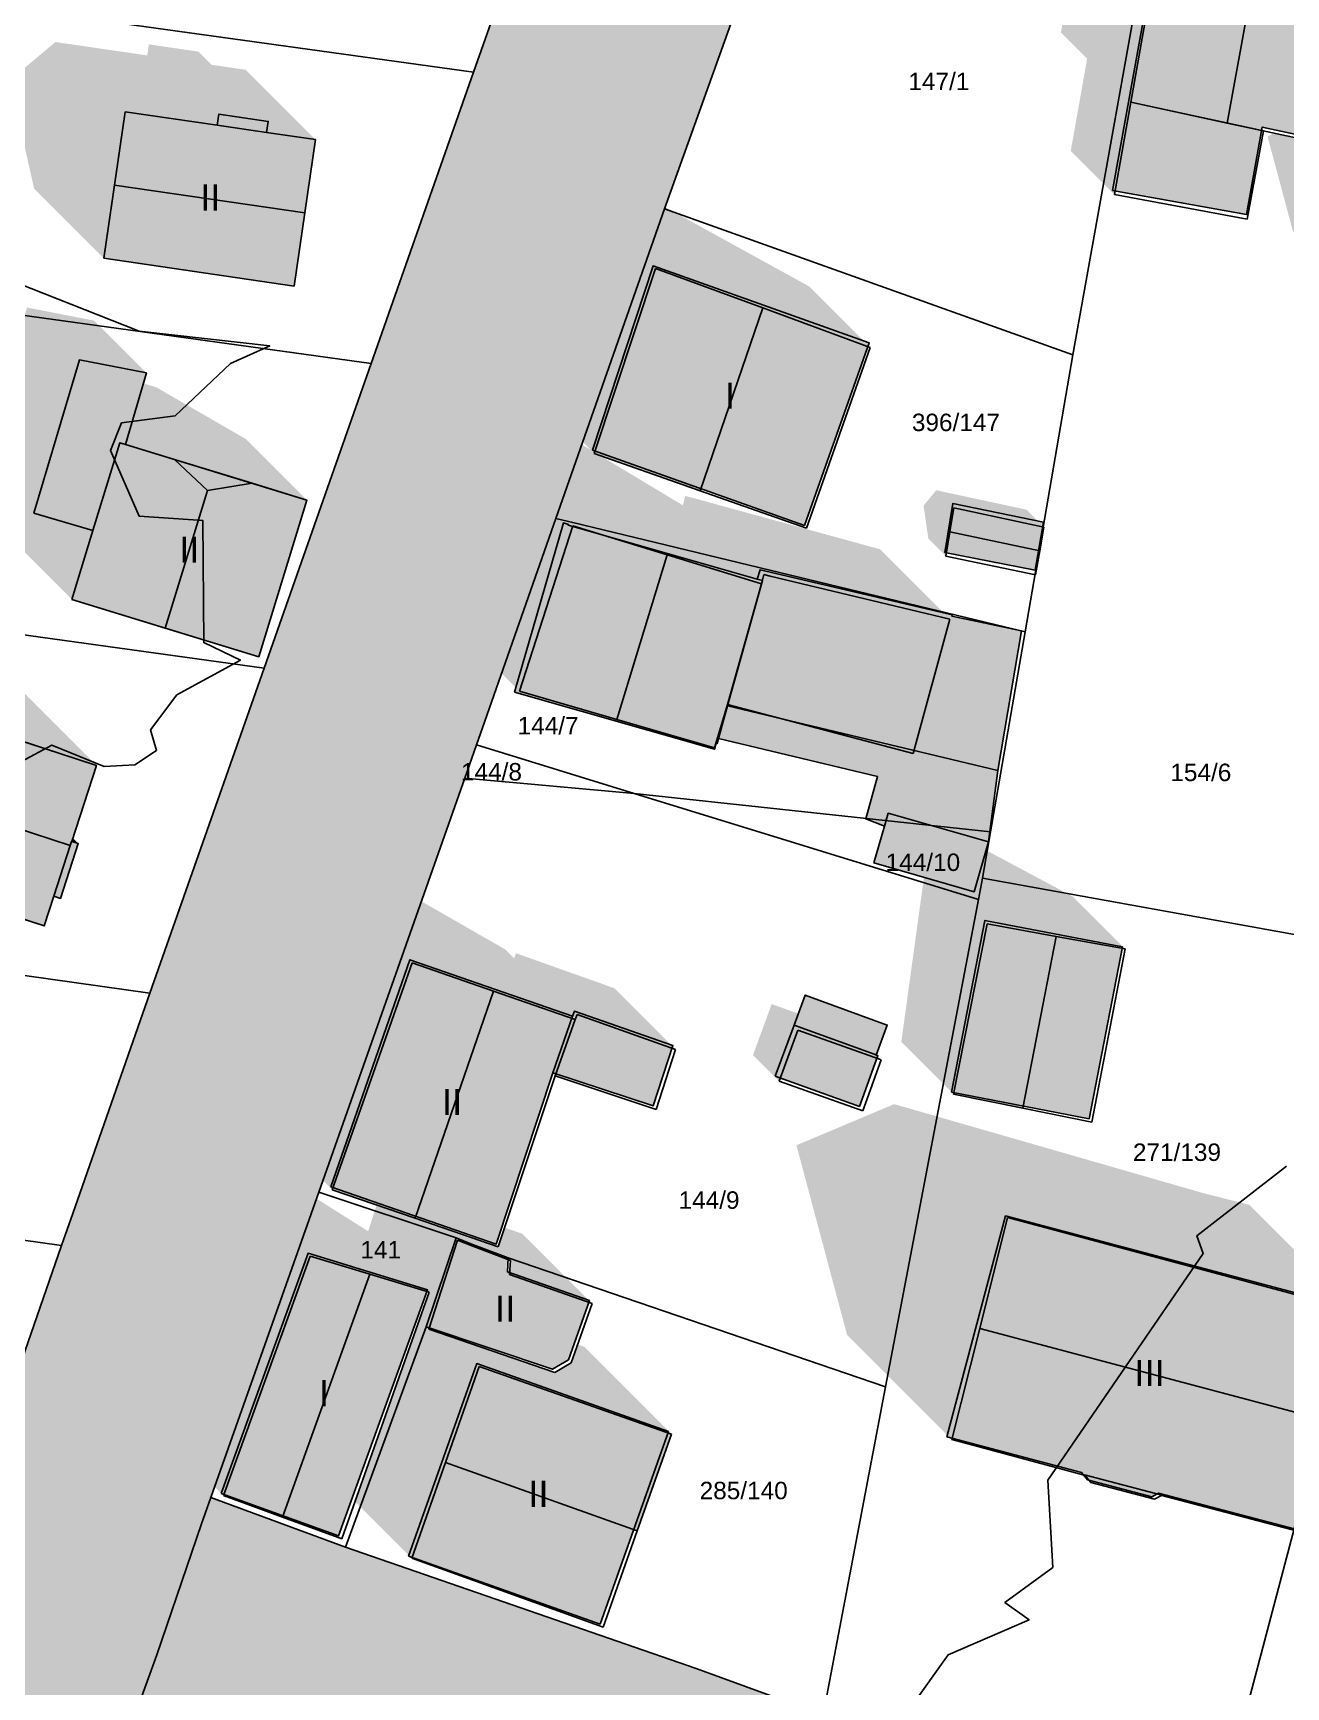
# Model space of a CAD drawing. Header units: millimetres. Extents: x 238 to 3518, y -74 to 2735.
# Drawn here: x 1502.5 to 1574.3, y 1358.4 to 1453.1 of the extents above; entities that cross this region are included whole.
import ezdxf
from ezdxf.enums import TextEntityAlignment as Align

# ---------------------------------------------------------------- set-up
doc = ezdxf.new("R2010")
doc.units = ezdxf.units.MM
for name, color, linetype in [('LP_Flurstueck_bez', 7, 'Continuous'), ('LP_Flurstuecke', 8, 'Continuous'), ('LP_Gebaeude_Dachaufsicht', 9, 'Continuous'), ('LP_Gebaeude_Dachschatten', 253, 'Continuous'), ('LP_Gebaeude_F', 254, 'Continuous'), ('LP_Gebaeude_Geschosszahl', 7, 'Continuous'), ('LP_Gebaeude_Schatten', 7, 'Continuous'), ('LP_Gebaeude_U', 7, 'Continuous'), ('LP_Topographie_Hoehenlinien', 8, 'Continuous'), ('LP_Verkehr_Strassen', 9, 'Continuous'), ('LP_Verkehr_Wege_Plaetze', 252, 'Continuous')]:
    doc.layers.add(name, color=color, linetype=linetype)
doc.styles.get("Standard").update_dxf_attribs({"font": 'arial.ttf'})

msp = doc.modelspace()

# ---------------------------------------------------------------- hatches: boundary and pattern name
at = {"layer": 'LP_Gebaeude_Dachschatten'}
for points in [[(1568.057, 1464.33), (1565.369, 1449.176), (1570.892, 1447.99), (1573.676, 1463.351)], [(1518.039, 1442.846), (1518.65, 1447.041), (1515.851, 1447.449), (1513.011, 1447.863), (1507.747, 1448.63), (1507.136, 1444.435)], [(1538.143, 1439.658), (1534.623, 1429.053), (1540.704, 1426.915), (1544.289, 1437.394)], [(1512.461, 1426.933), (1510.563, 1428.716), (1507.767, 1429.574), (1507.444, 1429.673), (1505.898, 1424.635), (1504.689, 1420.696), (1510.043, 1419.053)], [(1512.461, 1426.933), (1515.032, 1427.344), (1510.563, 1428.716)], [(1560.39, 1424.834), (1555.222, 1425.947), (1554.996, 1424.561), (1560.155, 1423.47)], [(1538.801, 1423.241), (1533.401, 1424.899), (1530.338, 1415.434), (1535.927, 1413.81)], [(1504.596, 1406.582), (1504.677, 1406.829), (1504.681, 1406.828), (1506.095, 1411.184), (1490.372, 1416.322), (1488.869, 1411.722)], [(1557.133, 1402.096), (1555.221, 1392.338), (1559.181, 1391.538), (1561.089, 1401.382)], [(1528.861, 1398.244), (1524.182, 1399.859), (1519.616, 1386.858), (1524.369, 1385.228)], [(1576.509, 1373.656), (1578.172, 1379.997), (1575.502, 1380.678), (1558.311, 1385.271), (1556.712, 1378.912)], [(1518.348, 1383.062), (1513.373, 1369.339), (1516.763, 1368.097), (1521.758, 1382.027)], [(1539.059, 1372.862), (1528.034, 1376.73), (1526.105, 1371.24), (1537.094, 1367.327)]]:
    msp.add_hatch(color=253, dxfattribs=at).paths.add_polyline_path(points)
at = {"layer": 'LP_Gebaeude_F'}
for points in [[(1564.322, 1444.131), (1571.997, 1442.74), (1572.907, 1447.759), (1576.371, 1447.005), (1579.179, 1462.484), (1568.011, 1464.508)], [(1506.524, 1440.239), (1517.427, 1438.65), (1518.65, 1447.041), (1515.851, 1447.449), (1515.944, 1448.082), (1513.104, 1448.496), (1513.011, 1447.863), (1507.747, 1448.63)], [(1534.521, 1429.241), (1546.673, 1424.931), (1550.388, 1435.403), (1537.996, 1439.802)], [(1502.51, 1425.634), (1505.898, 1424.635), (1507.444, 1429.673), (1507.767, 1429.574), (1508.962, 1433.669), (1505.12, 1434.414)], [(1504.689, 1420.696), (1515.396, 1417.41), (1518.151, 1426.387), (1507.767, 1429.574), (1507.444, 1429.673), (1505.898, 1424.635)], [(1554.716, 1423.386), (1559.884, 1422.359), (1560.368, 1425.12), (1555.173, 1426.184)], [(1530.059, 1415.382), (1541.508, 1412.11), (1541.604, 1412.447), (1541.662, 1412.43), (1541.742, 1412.719), (1542.263, 1414.592), (1544.259, 1421.77), (1543.954, 1421.857), (1533.135, 1424.94), (1533.15, 1424.988), (1532.862, 1425.071)], [(1542.263, 1414.592), (1557.757, 1410.895), (1559.108, 1418.886), (1555.117, 1419.734), (1555.133, 1419.802), (1544.126, 1422.392), (1543.954, 1421.857), (1544.259, 1421.77)], [(1487.365, 1407.121), (1503.097, 1401.98), (1503.653, 1403.682), (1504.033, 1403.557), (1505.061, 1406.704), (1504.681, 1406.828), (1506.095, 1411.184), (1490.372, 1416.322)], [(1541.742, 1412.719), (1550.857, 1410.549), (1550.183, 1408.117), (1551.261, 1407.703), (1551.473, 1408.443), (1557.22, 1406.791), (1557.757, 1410.895), (1542.263, 1414.592)], [(1550.654, 1405.588), (1556.402, 1403.939), (1557.22, 1406.791), (1551.473, 1408.443), (1551.261, 1407.703)], [(1555.105, 1392.455), (1562.987, 1390.93), (1564.888, 1400.781), (1557.011, 1402.298)], [(1519.537, 1387.025), (1529.001, 1383.744), (1532.261, 1393.559), (1533.387, 1396.804), (1524.05, 1400.041)], [(1546.089, 1396.299), (1550.717, 1394.61), (1550.786, 1394.585), (1551.413, 1396.304), (1546.716, 1398.018)], [(1532.261, 1393.559), (1538.006, 1391.677), (1539.134, 1395.124), (1533.488, 1397.094), (1533.387, 1396.804)], [(1545, 1393.38), (1549.817, 1391.638), (1550.88, 1394.551), (1550.786, 1394.585), (1550.717, 1394.61), (1546.089, 1396.299)], [(1554.836, 1372.707), (1562.548, 1370.661), (1562.893, 1370.246), (1566.576, 1369.26), (1566.967, 1369.475), (1574.726, 1367.428), (1578.067, 1380.093), (1575.374, 1380.804), (1558.193, 1385.364)], [(1524.993, 1379.017), (1532.227, 1376.58), (1533.158, 1377.124), (1534.345, 1380.513), (1529.646, 1382.157), (1529.695, 1382.958), (1527.562, 1383.773), (1526.711, 1384.117)], [(1513.244, 1369.463), (1519.974, 1367.025), (1525.079, 1381.127), (1518.23, 1383.222)], [(1523.984, 1365.864), (1534.959, 1361.973), (1538.871, 1373.011), (1527.896, 1376.9)]]:
    msp.add_hatch(color=254, dxfattribs=at).paths.add_polyline_path(points)
at = {"layer": 'LP_Gebaeude_Schatten'}
for points in [[(1562.869, 1451.676), (1561.369, 1453.176), (1564.057, 1468.33), (1564.46, 1469.083), (1568.169, 1468.2), (1568.611, 1469.832), (1575.294, 1466.371), (1579.294, 1462.371), (1568.057, 1464.33), (1565.369, 1449.176), (1564.431, 1443.888), (1561.931, 1446.388), (1562.869, 1451.676)], [(1580.536, 1450.834), (1580.54, 1454.452), (1581.726, 1456.383), (1588.411, 1452.813), (1593.911, 1447.313), (1590.226, 1447.883), (1586.54, 1448.452), (1586.036, 1445.334), (1577.759, 1446.626), (1577.211, 1443.208), (1576.662, 1439.79), (1574.662, 1441.79), (1573.211, 1447.208), (1573.579, 1447.413), (1576.415, 1446.804), (1576.724, 1448.476), (1580.07, 1447.953), (1580.536, 1450.834)], [(1509.011, 1451.863), (1509.104, 1452.496), (1511.944, 1452.082), (1512.701, 1451.325), (1514.65, 1451.041), (1518.65, 1447.041), (1515.851, 1447.449), (1515.944, 1448.082), (1513.104, 1448.496), (1513.011, 1447.863), (1507.747, 1448.63), (1507.136, 1444.435), (1506.524, 1440.239), (1502.524, 1444.239), (1501.59, 1448.408), (1501.97, 1451.136), (1503.747, 1452.63), (1509.011, 1451.863)], [(1539.85, 1426.618), (1540.211, 1426.526), (1550.997, 1423.567), (1554.997, 1419.567), (1544.711, 1422.026), (1544.35, 1422.118), (1544.201, 1421.583), (1538.801, 1423.241), (1533.401, 1424.899), (1530.338, 1415.434), (1525.838, 1419.934), (1528.901, 1429.399), (1530.301, 1431.741), (1534.406, 1429.271), (1531.123, 1432.553), (1534.643, 1443.158), (1538.289, 1443.394), (1546.934, 1438.63), (1550.434, 1435.13), (1538.143, 1439.658), (1534.623, 1429.053), (1534.969, 1428.932), (1539.701, 1426.083), (1539.85, 1426.618)], [(1501.837, 1426.307), (1499.51, 1428.634), (1502.12, 1437.414), (1505.962, 1436.669), (1508.962, 1433.669), (1505.12, 1434.414), (1502.51, 1425.634), (1505.898, 1424.635), (1504.689, 1420.696), (1501.189, 1424.196), (1501.837, 1426.307)], [(1514.651, 1429.887), (1518.151, 1426.387), (1515.032, 1427.344), (1510.563, 1428.716), (1507.767, 1429.574), (1508.788, 1433.073), (1509.532, 1432.844), (1514.651, 1429.887)], [(1554.222, 1426.947), (1559.39, 1425.834), (1560.39, 1424.834), (1555.222, 1425.947), (1554.77, 1423.175), (1553.77, 1424.175), (1553.496, 1426.061), (1554.222, 1426.947)], [(1480.369, 1420.222), (1484.372, 1422.322), (1500.595, 1416.684), (1506.095, 1411.184), (1490.372, 1416.322), (1488.869, 1411.722), (1487.365, 1407.121), (1481.365, 1413.121), (1480.369, 1420.222)], [(1562.045, 1403.667), (1565.045, 1400.667), (1557.133, 1402.096), (1555.221, 1392.338), (1552.221, 1395.338), (1553.633, 1405.596), (1555.089, 1407.382), (1562.045, 1403.667)], [(1504.681, 1406.828), (1504.744, 1407.022), (1505.061, 1406.704), (1504.681, 1406.828)], [(1535.789, 1398.409), (1539.289, 1394.909), (1533.642, 1396.916), (1533.539, 1396.628), (1528.861, 1398.244), (1524.182, 1399.859), (1519.616, 1386.858), (1515.616, 1390.858), (1520.182, 1403.859), (1522.361, 1404.744), (1529.539, 1400.628), (1530.039, 1400.128), (1530.142, 1400.416), (1535.789, 1398.409)], [(1544.791, 1397.501), (1549.48, 1395.84), (1549.57, 1395.81), (1551.07, 1394.31), (1550.98, 1394.34), (1546.291, 1396.001), (1545.22, 1393.077), (1543.72, 1394.577), (1544.791, 1397.501)], [(1575.502, 1380.678), (1558.311, 1385.271), (1556.712, 1378.912), (1555.112, 1372.553), (1549.112, 1378.553), (1546.212, 1389.412), (1551.811, 1391.771), (1569.502, 1386.678), (1572.172, 1385.997), (1578.172, 1379.997), (1575.502, 1380.678)], [(1534.505, 1380.341), (1529.773, 1381.999), (1529.823, 1382.804), (1527.663, 1383.627), (1526.798, 1383.973), (1525.142, 1378.87), (1532.371, 1376.398), (1533.304, 1376.948), (1533.675, 1377.997), (1534.059, 1377.862), (1539.059, 1372.862), (1528.034, 1376.73), (1524.175, 1365.749), (1520.916, 1369.008), (1525.167, 1380.991), (1518.348, 1383.062), (1513.373, 1369.339), (1509.873, 1372.839), (1510.263, 1374.597), (1515.258, 1388.527), (1521.667, 1384.491), (1521.668, 1384.491), (1522.154, 1385.988), (1524.369, 1385.228), (1529.122, 1383.598), (1529.488, 1384.698), (1530.505, 1384.341), (1534.505, 1380.341)], [(1562.705, 1370.516), (1562.732, 1370.509), (1563.074, 1370.097), (1562.637, 1370.535), (1562.705, 1370.516)]]:
    msp.add_hatch(color=7, dxfattribs=at).paths.add_polyline_path(points)
at = {"layer": 'LP_Verkehr_Strassen'}
for points in [[(1338.272, 1034.944), (1339.425, 1027.146), (1348.073, 1038.229), (1355.18, 1047.096), (1361.929, 1055.483), (1368.718, 1063.862), (1375.55, 1072.225), (1382.417, 1080.555), (1389.322, 1088.858), (1396.255, 1097.135), (1403.199, 1105.387), (1410.013, 1113.284), (1416.302, 1121.669), (1421.989, 1130.434), (1427.079, 1139.543), (1431.561, 1148.979), (1434.407, 1156.154), (1435.602, 1157.368), (1437.042, 1158.282), (1438.119, 1158.658), (1438.654, 1158.844), (1440.349, 1159.027), (1443.933, 1171.813), (1442.753, 1172.78), (1441.892, 1174.189), (1441.727, 1175.693), (1454.57, 1213.019), (1473.56, 1268.195), (1503.984, 1356.222), (1504.692, 1357.678), (1505.583, 1358.814), (1506.931, 1359.542), (1508.146, 1359.987), (1509.566, 1360.216), (1512.126, 1367.721), (1510.299, 1368.848), (1509.598, 1370.099), (1509.752, 1372.094), (1514.059, 1384.554), (1536.723, 1448.522), (1552.7, 1493.629), (1556.002, 1503.779), (1558.078, 1506.216), (1559.886, 1507.119), (1561.503, 1507.036), (1567.45, 1512.729), (1573.758, 1518.771), (1573.103, 1519.614), (1572.338, 1522.299), (1572.64, 1524.89), (1577.816, 1530.251), (1573.677, 1534.677), (1572.603, 1535.853), (1562.444, 1538.275), (1560.129, 1538.91), (1560.957, 1536.728), (1561.931, 1533.896), (1562.993, 1526.993), (1562.929, 1524.987), (1561.608, 1522.45), (1559.798, 1520.491), (1557.079, 1517.13), (1554.393, 1513.248), (1552.225, 1509.625), (1550.383, 1505.487), (1548.173, 1499.539), (1540.539, 1477.79), (1539.011, 1476.457), (1536.651, 1476.238), (1494.41, 1482.188), (1450.406, 1488.387), (1445.105, 1488.165), (1441.604, 1462.885), (1453.972, 1461.163), (1456.529, 1479.458), (1459.914, 1482.007), (1489.905, 1477.789), (1534.967, 1471.451), (1536.709, 1469.596), (1536.975, 1467.836), (1531.277, 1451.244), (1511.393, 1394.899), (1488.507, 1331.037), (1485.801, 1331.42), (1484.013, 1326.338), (1486.982, 1325.851), (1467.427, 1268.858), (1432.65, 1168.663), (1431.847, 1167.972), (1430.63, 1167.606), (1429.267, 1167.315), (1427.183, 1157.926), (1427.717, 1156.909), (1427.91, 1155.769), (1427.563, 1154.665), (1426.181, 1151.143), (1421.884, 1142.014), (1416.993, 1133.191), (1411.529, 1124.71), (1405.515, 1116.611), (1398.979, 1108.926), (1391.819, 1100.809), (1384.741, 1092.622), (1377.744, 1084.363), (1370.83, 1076.036), (1363.999, 1067.641), (1357.253, 1059.178), (1350.59, 1050.648), (1344.18, 1042.259)], [(1509.566, 1360.216), (1510.877, 1360.008), (1512.597, 1359.804), (1515.052, 1359.327), (1517.938, 1358.585), (1522.627, 1356.862), (1528.981, 1354.252), (1539.751, 1349.829), (1547.555, 1346.996), (1556.981, 1343.574), (1560.46, 1342.311), (1561.324, 1341.855), (1561.867, 1341.288), (1562.305, 1340.359), (1562.373, 1339.338), (1562.531, 1338.45), (1568.756, 1333.698), (1569.247, 1334.633), (1569.949, 1335.672), (1570.837, 1336.372), (1571.907, 1336.662), (1573.462, 1336.839), (1574.722, 1336.832), (1577.48, 1335.729), (1584.26, 1333.017), (1589.342, 1331.199), (1593.645, 1329.659), (1595.837, 1328.485), (1596.508, 1327.809), (1597.066, 1326.872), (1596.945, 1325.099), (1596.438, 1322.318), (1619.599, 1326.206), (1635.393, 1328.195), (1641.19, 1327.545), (1626.361, 1341.411), (1626.342, 1340.134), (1626.373, 1338.557), (1626.339, 1336.769), (1625.655, 1334.75), (1624.524, 1333.494), (1622.458, 1332.39), (1619.741, 1331.734), (1618.196, 1331.553), (1613.508, 1331.562), (1608.421, 1331.846), (1602.793, 1333.078), (1597.968, 1334.71), (1592.342, 1336.611), (1584.949, 1339.533), (1573.971, 1343.86), (1549.177, 1353.758), (1526.703, 1362.23), (1512.126, 1367.721)]]:
    msp.add_hatch(color=9, dxfattribs=at).paths.add_polyline_path(points)
at = {"layer": 'LP_Verkehr_Wege_Plaetze'}
for points in [[(1509.598, 1370.099), (1510.299, 1368.848), (1512.126, 1367.721), (1512.658, 1369.226), (1518.834, 1386.729), (1527.202, 1410.443), (1527.877, 1412.355), (1528.221, 1413.332), (1532.426, 1425.33), (1538.647, 1443.076), (1549.421, 1473.144), (1556.325, 1492.413), (1561.503, 1507.036), (1559.886, 1507.119), (1558.078, 1506.216), (1556.002, 1503.779), (1552.7, 1493.629), (1536.723, 1448.522), (1514.059, 1384.554), (1509.752, 1372.094)], [(1485.801, 1331.42), (1488.507, 1331.037), (1511.393, 1394.899), (1531.277, 1451.244), (1536.975, 1467.836), (1536.709, 1469.596), (1534.967, 1471.451), (1527.707, 1450.898), (1521.84, 1434.204), (1515.712, 1416.761), (1509.164, 1398.129), (1504.741, 1385.505), (1504.1, 1383.663), (1499.352, 1370.033), (1495.719, 1359.605)], [(1512.126, 1367.721), (1526.703, 1362.23), (1549.177, 1353.758), (1573.971, 1343.86), (1584.949, 1339.533), (1592.342, 1336.611), (1597.968, 1334.71), (1602.793, 1333.078), (1608.421, 1331.846), (1613.508, 1331.562), (1618.196, 1331.553), (1619.741, 1331.734), (1622.458, 1332.39), (1624.524, 1333.494), (1625.655, 1334.75), (1626.339, 1336.769), (1626.373, 1338.557), (1626.342, 1340.134), (1626.361, 1341.411), (1623.688, 1343.969), (1624.527, 1341.64), (1624.787, 1339.021), (1623.647, 1336.202), (1622.138, 1335.153), (1621.818, 1335.113), (1615.231, 1334.373), (1613.192, 1334.263), (1607.934, 1334.593), (1594.809, 1339.431), (1578.805, 1345.329), (1572.384, 1347.514), (1569.806, 1348.78), (1547.738, 1356.785), (1540.465, 1359.424), (1520.379, 1366.391), (1512.658, 1369.226)], [(1441.727, 1175.693), (1441.892, 1174.189), (1442.753, 1172.78), (1443.933, 1171.813), (1450.053, 1189.392), (1459.551, 1216.782), (1468.058, 1241.317), (1475.621, 1263.031), (1477.551, 1268.863), (1486.292, 1293.491), (1491.75, 1309.173), (1498.641, 1328.97), (1501.653, 1337.623), (1508.456, 1357.165), (1509.566, 1360.216), (1508.146, 1359.987), (1506.931, 1359.542), (1505.583, 1358.814), (1504.692, 1357.678), (1503.984, 1356.222), (1473.56, 1268.195), (1454.57, 1213.019)], [(1508.456, 1357.165), (1541.959, 1345.574), (1562.531, 1338.45), (1562.373, 1339.338), (1562.305, 1340.359), (1561.867, 1341.288), (1561.324, 1341.855), (1560.46, 1342.311), (1556.981, 1343.574), (1547.555, 1346.996), (1539.751, 1349.829), (1528.981, 1354.252), (1522.627, 1356.862), (1517.938, 1358.585), (1515.052, 1359.327), (1512.597, 1359.804), (1510.877, 1360.008), (1509.566, 1360.216)]]:
    msp.add_hatch(color=252, dxfattribs=at).paths.add_polyline_path(points)

# ---------------------------------------------------------------- linework, layer by layer
at = {"layer": 'LP_Flurstuecke', "color": 8}
for points in [[(1440.349, 1159.027), (1443.933, 1171.813), (1450.053, 1189.392), (1459.551, 1216.782), (1468.058, 1241.317), (1475.621, 1263.031), (1477.551, 1268.863), (1486.292, 1293.491), (1491.75, 1309.173), (1498.641, 1328.97), (1501.653, 1337.623), (1508.456, 1357.165), (1509.566, 1360.216), (1512.126, 1367.721), (1512.658, 1369.226), (1518.834, 1386.729), (1527.202, 1410.443), (1527.877, 1412.355), (1528.221, 1413.332), (1532.426, 1425.33), (1538.647, 1443.076), (1549.421, 1473.144), (1556.325, 1492.413), (1561.503, 1507.036)], [(1546.501, 1504.246), (1545.121, 1500.348), (1543.772, 1496.489), (1536.651, 1476.238), (1534.967, 1471.451), (1527.707, 1450.898), (1521.84, 1434.204), (1515.712, 1416.761), (1509.164, 1398.129), (1504.741, 1385.505), (1504.1, 1383.663), (1499.352, 1370.033), (1495.719, 1359.605), (1485.801, 1331.42), (1484.013, 1326.338), (1472.507, 1293.661), (1466.729, 1277.248), (1460.111, 1258.095), (1453.514, 1238.993), (1450.033, 1228.908), (1445.43, 1215.574), (1437.88, 1193.711)], [(1615.621, 1333.473), (1607.934, 1334.593), (1594.809, 1339.431), (1578.805, 1345.329), (1572.384, 1347.514), (1569.806, 1348.78), (1547.738, 1356.785), (1540.465, 1359.424), (1520.379, 1366.391), (1512.658, 1369.226), (1512.126, 1367.721), (1509.566, 1360.216), (1508.456, 1357.165), (1541.959, 1345.574), (1562.531, 1338.45), (1568.756, 1333.698), (1573.098, 1330.385), (1577.766, 1328.766), (1577.786, 1328.806), (1585.603, 1326.117), (1596.438, 1322.318), (1619.599, 1326.206)]]:
    msp.add_lwpolyline(points, dxfattribs=at)
for points in [[(1486.869, 1456.584), (1527.707, 1450.898), (1534.967, 1471.451), (1489.905, 1477.789)], [(1538.647, 1443.076), (1562.044, 1434.704), (1568.079, 1468.374), (1560.526, 1470.192), (1549.421, 1473.144)], [(1556.865, 1404.726), (1577.925, 1400.927), (1579.568, 1415.372), (1579.975, 1426.605), (1579.416, 1426.723), (1580.646, 1433.974), (1581.76, 1433.774), (1583.365, 1433.484), (1585.834, 1448.818), (1588.319, 1457.722), (1588.543, 1458.524), (1585.175, 1459.743), (1568.079, 1468.374), (1562.044, 1434.704), (1559.314, 1418.83), (1557.329, 1407.378)], [(1455.087, 1443.461), (1521.84, 1434.204), (1527.707, 1450.898), (1486.869, 1456.584), (1457.428, 1460.682)], [(1381.955, 1416.023), (1467.531, 1403.987), (1470.22, 1423.059), (1515.712, 1416.761), (1521.84, 1434.204), (1455.087, 1443.461), (1394.461, 1451.869)], [(1532.426, 1425.33), (1533.397, 1425.095), (1544.68, 1422.369), (1559.314, 1418.83), (1562.044, 1434.704), (1538.647, 1443.076)], [(1527.877, 1412.355), (1536.906, 1409.575), (1557.329, 1407.378), (1559.314, 1418.83), (1544.68, 1422.369), (1533.397, 1425.095), (1532.426, 1425.33), (1528.221, 1413.332)], [(1467.531, 1403.987), (1509.164, 1398.129), (1515.712, 1416.761), (1470.22, 1423.059)], [(1376.897, 1401.509), (1465.688, 1389.052), (1466.666, 1396.305), (1466.586, 1396.317), (1467.272, 1401.196), (1479.734, 1399.372), (1478.099, 1387.311), (1504.1, 1383.663), (1504.741, 1385.505), (1509.164, 1398.129), (1467.531, 1403.987), (1381.955, 1416.023)], [(1527.202, 1410.443), (1536.906, 1409.575), (1527.877, 1412.355)], [(1518.834, 1386.729), (1526.711, 1384.117), (1527.562, 1383.773), (1529.695, 1382.958), (1551.324, 1375.577), (1556.649, 1403.495), (1536.906, 1409.575), (1527.202, 1410.443)], [(1536.906, 1409.575), (1556.649, 1403.495), (1556.865, 1404.726), (1557.329, 1407.378)], [(1547.738, 1356.785), (1569.806, 1348.78), (1574.726, 1367.428), (1578.067, 1380.093), (1575.374, 1380.804), (1575.577, 1382.203), (1577.231, 1395.63), (1577.925, 1400.927), (1556.865, 1404.726), (1556.649, 1403.495), (1551.324, 1375.577)], [(1371.778, 1387.028), (1440.831, 1377.187), (1483.56, 1371.097), (1489.758, 1373.444), (1499.352, 1370.033), (1504.1, 1383.663), (1478.099, 1387.311), (1465.688, 1389.052), (1376.897, 1401.509)], [(1569.806, 1348.78), (1572.384, 1347.514), (1578.805, 1345.329), (1582.411, 1354.572), (1596.127, 1366.632), (1594.569, 1369.837), (1592.897, 1378.086), (1590.94, 1387.742), (1590.948, 1393.68), (1585.757, 1394.341), (1577.231, 1395.63), (1575.577, 1382.203), (1575.374, 1380.804), (1578.067, 1380.093), (1574.726, 1367.428)], [(1512.658, 1369.226), (1520.379, 1366.391), (1524.993, 1379.017), (1526.711, 1384.117), (1518.834, 1386.729)], [(1520.379, 1366.391), (1540.465, 1359.424), (1547.738, 1356.785), (1551.324, 1375.577), (1529.695, 1382.958), (1527.562, 1383.773), (1526.711, 1384.117), (1524.993, 1379.017)]]:
    msp.add_lwpolyline(points, close=True, dxfattribs=at)
at = {"layer": 'LP_Gebaeude_Dachaufsicht', "color": 9}
for p, q in [((1565.369, 1449.176, 75.08), (1568.057, 1464.33, 75.08)), ((1570.892, 1447.99, 80.75), (1573.676, 1463.351, 80.75)), ((1564.431, 1443.888, 72.648), (1565.369, 1449.176, 72.648)), ((1565.369, 1449.176, 72.648), (1572.974, 1447.543, 72.648)), ((1565.369, 1449.176, 75.08), (1570.892, 1447.99, 80.75)), ((1507.136, 1444.435, 77.875), (1507.747, 1448.63, 74.831)), ((1507.747, 1448.63, 74.831), (1513.011, 1447.863, 74.831)), ((1513.011, 1447.863, 74.831), (1513.104, 1448.496, 74.831)), ((1513.104, 1448.496, 74.831), (1515.944, 1448.082, 74.831)), ((1515.851, 1447.449, 74.831), (1515.944, 1448.082, 74.831)), ((1513.011, 1447.863, 74.831), (1515.851, 1447.449, 74.831)), ((1515.851, 1447.449, 74.831), (1518.65, 1447.041, 74.831)), ((1570.892, 1447.99, 80.75), (1576.415, 1446.804, 75.08)), ((1572.047, 1442.482, 72.648), (1572.974, 1447.543, 72.648)), ((1518.039, 1442.846, 77.875), (1518.65, 1447.041, 74.831)), ((1506.524, 1440.239, 74.831), (1507.136, 1444.435, 77.875)), ((1507.136, 1444.435, 77.875), (1518.039, 1442.846, 77.875)), ((1564.431, 1443.888, 72.648), (1572.047, 1442.482, 72.648)), ((1517.427, 1438.65, 74.831), (1518.039, 1442.846, 77.875)), ((1506.524, 1440.239, 74.831), (1517.427, 1438.65, 74.831)), ((1534.623, 1429.053, 74.012), (1538.143, 1439.658, 74.012)), ((1538.143, 1439.658, 74.012), (1544.289, 1437.394, 77.784)), ((1540.704, 1426.915, 77.784), (1544.289, 1437.394, 77.784)), ((1544.289, 1437.394, 77.784), (1550.434, 1435.13, 74.012)), ((1546.785, 1424.777, 74.012), (1550.434, 1435.13, 74.012)), ((1502.51, 1425.634, 73.256), (1505.12, 1434.414, 73.256)), ((1505.12, 1434.414, 73.256), (1508.962, 1433.669, 73.256)), ((1507.767, 1429.574, 73.256), (1508.962, 1433.669, 73.256)), ((1505.898, 1424.635, 74.013), (1507.444, 1429.673, 74.013)), ((1505.898, 1424.635, 73.256), (1507.444, 1429.673, 73.256)), ((1507.444, 1429.673, 74.013), (1507.767, 1429.574, 74.294)), ((1507.444, 1429.673, 73.256), (1507.767, 1429.574, 73.256)), ((1507.767, 1429.574, 74.294), (1510.563, 1428.716, 76.728)), ((1510.563, 1428.716, 76.728), (1512.461, 1426.933, 78.673)), ((1510.563, 1428.716, 76.728), (1515.032, 1427.344, 76.729)), ((1534.623, 1429.053, 74.012), (1540.704, 1426.915, 77.784)), ((1512.461, 1426.933, 78.673), (1515.032, 1427.344, 76.729)), ((1515.032, 1427.344, 76.729), (1518.151, 1426.387, 74.013)), ((1510.043, 1419.053, 78.673), (1512.461, 1426.933, 78.673)), ((1515.396, 1417.41, 74.013), (1518.151, 1426.387, 74.013)), ((1540.704, 1426.915, 77.784), (1546.785, 1424.777, 74.012)), ((1502.51, 1425.634, 73.256), (1505.898, 1424.635, 73.256)), ((1554.996, 1424.561, 71.282), (1555.222, 1425.947, 70.988)), ((1555.222, 1425.947, 70.988), (1560.39, 1424.834, 70.988)), ((1504.689, 1420.696, 74.013), (1505.898, 1424.635, 74.013)), ((1530.338, 1415.434, 75.562), (1533.401, 1424.899, 75.562)), ((1533.401, 1424.899, 75.562), (1538.801, 1423.241, 80.966)), ((1554.77, 1423.175, 70.988), (1554.996, 1424.561, 71.282)), ((1554.996, 1424.561, 71.282), (1560.155, 1423.47, 71.282)), ((1560.155, 1423.47, 71.282), (1560.39, 1424.834, 70.988)), ((1559.919, 1422.106, 70.988), (1560.155, 1423.47, 71.282)), ((1535.927, 1413.81, 80.966), (1538.801, 1423.241, 80.966)), ((1538.801, 1423.241, 80.966), (1544.201, 1421.583, 75.562)), ((1554.77, 1423.175, 70.988), (1559.919, 1422.106, 70.988)), ((1542.265, 1414.678, 75.528), (1544.201, 1421.583, 75.562)), ((1542.265, 1414.678, 75.251), (1544.201, 1421.583, 75.251)), ((1544.201, 1421.583, 75.251), (1544.35, 1422.118, 75.251)), ((1544.35, 1422.118, 75.251), (1544.711, 1422.026, 75.251)), ((1544.711, 1422.026, 75.251), (1554.997, 1419.567, 75.251)), ((1504.689, 1420.696, 74.013), (1510.043, 1419.053, 78.673)), ((1510.043, 1419.053, 78.673), (1515.396, 1417.41, 74.013)), ((1552.901, 1411.86, 75.251), (1554.997, 1419.567, 75.251)), ((1490.372, 1416.322, 76.953), (1506.095, 1411.184, 76.953)), ((1530.338, 1415.434, 75.562), (1535.927, 1413.81, 80.966)), ((1541.516, 1412.186, 75.562), (1542.265, 1414.678, 75.528)), ((1542.265, 1414.678, 75.251), (1552.901, 1411.86, 75.251)), ((1535.927, 1413.81, 80.966), (1541.516, 1412.186, 75.562)), ((1488.869, 1411.722, 80.959), (1504.596, 1406.582, 80.959)), ((1504.681, 1406.828, 80.744), (1506.095, 1411.184, 76.953)), ((1487.365, 1407.121, 76.953), (1503.097, 1401.98, 76.953)), ((1503.652, 1403.682, 76.953), (1504.596, 1406.582, 76.953)), ((1503.652, 1403.682, 78.435), (1504.596, 1406.582, 80.959)), ((1504.033, 1403.557, 76.953), (1505.061, 1406.704, 76.953)), ((1504.596, 1406.582, 76.953), (1504.677, 1406.829, 76.953)), ((1504.596, 1406.582, 80.959), (1504.677, 1406.829, 80.744)), ((1504.677, 1406.829, 80.744), (1504.681, 1406.828, 80.744)), ((1504.677, 1406.829, 76.953), (1504.681, 1406.828, 76.953)), ((1504.681, 1406.828, 76.953), (1505.061, 1406.704, 76.953)), ((1503.097, 1401.98, 76.953), (1503.653, 1403.682, 78.435)), ((1503.652, 1403.682, 76.953), (1503.653, 1403.682, 76.953)), ((1503.652, 1403.682, 78.435), (1503.653, 1403.682, 78.435)), ((1503.653, 1403.682, 76.953), (1504.033, 1403.557, 76.953)), ((1555.221, 1392.338, 74.079), (1557.133, 1402.096, 74.079)), ((1557.133, 1402.096, 74.079), (1561.089, 1401.382, 77.934)), ((1559.181, 1391.538, 77.934), (1561.089, 1401.382, 77.934)), ((1561.089, 1401.382, 77.934), (1565.045, 1400.667, 74.079)), ((1563.141, 1390.738, 74.079), (1565.045, 1400.667, 74.079)), ((1519.616, 1386.858, 74.648), (1524.182, 1399.859, 74.648)), ((1524.182, 1399.859, 74.648), (1528.861, 1398.244, 78.18)), ((1524.369, 1385.228, 78.18), (1528.861, 1398.244, 78.18)), ((1528.861, 1398.244, 78.18), (1533.539, 1396.628, 74.648)), ((1533.539, 1396.628, 74.175), (1533.642, 1396.916, 74.175)), ((1533.642, 1396.916, 74.175), (1539.289, 1394.909, 74.175)), ((1532.386, 1393.397, 74.175), (1533.539, 1396.628, 74.175)), ((1532.386, 1393.397, 74.687), (1533.539, 1396.628, 74.648)), ((1545.22, 1393.077, 71.589), (1546.291, 1396.001, 71.589)), ((1546.291, 1396.001, 71.589), (1550.98, 1394.34, 71.589)), ((1538.178, 1391.465, 74.175), (1539.289, 1394.909, 74.175)), ((1550.019, 1391.387, 71.589), (1551.07, 1394.31, 71.589)), ((1550.98, 1394.34, 71.589), (1551.07, 1394.31, 71.589)), ((1529.122, 1383.598, 74.648), (1532.386, 1393.397, 74.687)), ((1532.386, 1393.397, 74.175), (1538.178, 1391.465, 74.175)), ((1545.22, 1393.077, 71.589), (1550.019, 1391.387, 71.589)), ((1555.221, 1392.338, 74.079), (1559.181, 1391.538, 77.934)), ((1559.181, 1391.538, 77.934), (1563.141, 1390.738, 74.079)), ((1519.616, 1386.858, 74.648), (1524.369, 1385.228, 78.18)), ((1524.369, 1385.228, 78.18), (1529.122, 1383.598, 74.648)), ((1556.712, 1378.912, 84.169), (1558.311, 1385.271, 78.543)), ((1558.311, 1385.271, 78.543), (1575.502, 1380.678, 78.566)), ((1525.142, 1378.87, 74.916), (1526.798, 1383.973, 74.916)), ((1526.798, 1383.973, 74.916), (1527.663, 1383.627, 74.916)), ((1527.663, 1383.627, 74.916), (1529.823, 1382.804, 74.916)), ((1513.373, 1369.339, 74.424), (1518.348, 1383.062, 74.424)), ((1518.348, 1383.062, 74.424), (1521.758, 1382.027, 78.321)), ((1529.773, 1381.999, 74.916), (1529.823, 1382.804, 74.916)), ((1516.763, 1368.097, 78.321), (1521.758, 1382.027, 78.321)), ((1521.758, 1382.027, 78.321), (1525.167, 1380.991, 74.424)), ((1529.773, 1381.999, 74.916), (1534.505, 1380.341, 74.916)), ((1520.152, 1366.855, 74.424), (1525.167, 1380.991, 74.424)), ((1533.304, 1376.948, 74.916), (1534.505, 1380.341, 74.916)), ((1525.142, 1378.87, 74.916), (1532.371, 1376.398, 74.916)), ((1555.112, 1372.553, 78.543), (1556.712, 1378.912, 84.169)), ((1556.712, 1378.912, 84.169), (1576.509, 1373.656, 84.169)), ((1526.105, 1371.24, 81.497), (1528.034, 1376.73, 76.841)), ((1528.034, 1376.73, 76.841), (1539.059, 1372.862, 76.841)), ((1532.371, 1376.398, 74.916), (1533.304, 1376.948, 74.916)), ((1537.094, 1367.327, 81.497), (1539.059, 1372.862, 76.841)), ((1555.112, 1372.553, 78.543), (1562.705, 1370.516, 78.526)), ((1524.175, 1365.749, 76.841), (1526.105, 1371.24, 81.497)), ((1526.105, 1371.24, 81.497), (1537.094, 1367.327, 81.497)), ((1562.705, 1370.516, 78.526), (1562.71, 1370.536, 78.543)), ((1562.705, 1370.516, 78.543), (1562.71, 1370.536, 78.543)), ((1562.705, 1370.516, 78.543), (1562.732, 1370.509, 78.543)), ((1562.71, 1370.536, 78.543), (1567.142, 1369.359, 78.543)), ((1562.732, 1370.509, 78.543), (1563.074, 1370.097, 78.543)), ((1563.074, 1370.097, 78.543), (1566.734, 1369.129, 78.543)), ((1513.373, 1369.339, 74.424), (1516.763, 1368.097, 78.321)), ((1566.734, 1369.129, 78.543), (1567.124, 1369.349, 78.543)), ((1567.124, 1369.349, 78.543), (1567.152, 1369.342, 78.543)), ((1567.142, 1369.359, 78.543), (1567.152, 1369.342, 78.531)), ((1567.142, 1369.359, 78.543), (1567.152, 1369.342, 78.543)), ((1567.152, 1369.342, 78.531), (1574.845, 1367.314, 78.543)), ((1516.763, 1368.097, 78.321), (1520.152, 1366.855, 74.424)), ((1535.129, 1361.792, 76.841), (1537.094, 1367.327, 81.497)), ((1524.175, 1365.749, 76.841), (1535.129, 1361.792, 76.841))]:
    msp.add_line(p, q, dxfattribs=at)
at = {"layer": 'LP_Gebaeude_U', "color": 7}
for points in [[(1564.322, 1444.131), (1571.997, 1442.74), (1572.907, 1447.759), (1576.371, 1447.005), (1579.179, 1462.484), (1568.011, 1464.508)], [(1506.524, 1440.239), (1517.427, 1438.65), (1518.65, 1447.041), (1515.851, 1447.449), (1515.944, 1448.082), (1513.104, 1448.496), (1513.011, 1447.863), (1507.747, 1448.63)], [(1534.521, 1429.241), (1546.673, 1424.931), (1550.388, 1435.403), (1537.996, 1439.802)], [(1502.51, 1425.634), (1505.898, 1424.635), (1507.444, 1429.673), (1507.767, 1429.574), (1508.962, 1433.669), (1505.12, 1434.414)], [(1504.689, 1420.696), (1515.396, 1417.41), (1518.151, 1426.387), (1507.767, 1429.574), (1507.444, 1429.673), (1505.898, 1424.635)], [(1554.716, 1423.386), (1559.884, 1422.359), (1560.368, 1425.12), (1555.173, 1426.184)], [(1530.059, 1415.382), (1541.508, 1412.11), (1541.604, 1412.447), (1541.662, 1412.43), (1541.742, 1412.719), (1542.263, 1414.592), (1544.259, 1421.77), (1543.954, 1421.857), (1533.135, 1424.94), (1533.15, 1424.988), (1532.862, 1425.071)], [(1542.263, 1414.592), (1557.757, 1410.895), (1559.108, 1418.886), (1555.117, 1419.734), (1555.133, 1419.802), (1544.126, 1422.392), (1543.954, 1421.857), (1544.259, 1421.77)], [(1487.365, 1407.121), (1503.097, 1401.98), (1503.653, 1403.682), (1504.033, 1403.557), (1505.061, 1406.704), (1504.681, 1406.828), (1506.095, 1411.184), (1490.372, 1416.322)], [(1541.742, 1412.719), (1550.857, 1410.549), (1550.183, 1408.117), (1551.261, 1407.703), (1551.473, 1408.443), (1557.22, 1406.791), (1557.757, 1410.895), (1542.263, 1414.592)], [(1550.654, 1405.588), (1556.402, 1403.939), (1557.22, 1406.791), (1551.473, 1408.443), (1551.261, 1407.703)], [(1555.105, 1392.455), (1562.987, 1390.93), (1564.888, 1400.781), (1557.011, 1402.298)], [(1519.537, 1387.025), (1529.001, 1383.744), (1532.261, 1393.559), (1533.387, 1396.804), (1524.05, 1400.041)], [(1546.089, 1396.299), (1550.717, 1394.61), (1550.786, 1394.585), (1551.413, 1396.304), (1546.716, 1398.018)], [(1532.261, 1393.559), (1538.006, 1391.677), (1539.134, 1395.124), (1533.488, 1397.094), (1533.387, 1396.804)], [(1545, 1393.38), (1549.817, 1391.638), (1550.88, 1394.551), (1550.786, 1394.585), (1550.717, 1394.61), (1546.089, 1396.299)], [(1554.836, 1372.707), (1562.548, 1370.661), (1562.893, 1370.246), (1566.576, 1369.26), (1566.967, 1369.475), (1574.726, 1367.428), (1578.067, 1380.093), (1575.374, 1380.804), (1558.193, 1385.364)], [(1524.993, 1379.017), (1532.227, 1376.58), (1533.158, 1377.124), (1534.345, 1380.513), (1529.646, 1382.157), (1529.695, 1382.958), (1527.562, 1383.773), (1526.711, 1384.117)], [(1513.244, 1369.463), (1519.974, 1367.025), (1525.079, 1381.127), (1518.23, 1383.222)], [(1523.984, 1365.864), (1534.959, 1361.973), (1538.871, 1373.011), (1527.896, 1376.9)]]:
    msp.add_lwpolyline(points, close=True, dxfattribs=at)
at = {"layer": 'LP_Topographie_Hoehenlinien', "color": 8}
for points in [[(1500.545, 1410.743), (1503.545, 1412.345), (1506.545, 1411.109), (1508.29, 1411.219), (1509.544, 1412.04), (1509.203, 1413.219), (1510.703, 1415.219), (1514.351, 1417.219), (1512.253, 1418.219), (1512.192, 1425.219), (1508.544, 1425.463), (1506.901, 1429.219), (1507.544, 1430.801), (1510.605, 1431.219), (1513.79, 1434.219), (1516.032, 1435.219), (1508.544, 1436.068), (1501.545, 1438.834)], [(1552.771, 1357.22), (1554.901, 1360.22), (1559.546, 1362.22), (1558.158, 1363.22), (1560.91, 1365.22), (1560.62, 1370.22), (1569.516, 1383.219), (1569.146, 1384.219), (1574.303, 1388.219)]]:
    msp.add_lwpolyline(points, dxfattribs=at)

# ---------------------------------------------------------------- texts
at = {"layer": 'LP_Flurstueck_bez', "color": 7}
for s, p in [('147/1', (1554.373, 1450.375)), ('396/147', (1555.351, 1430.836)), ('144/7', (1531.981, 1413.456)), ('144/8', (1528.735, 1410.815)), ('154/6', (1569.385, 1410.781)), ('144/10', (1553.458, 1405.63)), ('271/139', (1568.016, 1389.015)), ('144/9', (1541.203, 1386.273)), ('141', (1522.39, 1383.426)), ('285/140', (1543.188, 1369.63))]:
    msp.add_text(s, height=1, dxfattribs=at).set_placement(p, align=Align.MIDDLE_CENTER)
at = {"layer": 'LP_Gebaeude_Geschosszahl', "color": 7}
for s, p in [('II', (1512.624, 1443.724)), ('I', (1542.4, 1432.362)), ('II', (1511.42, 1423.542)), ('II', (1526.48, 1391.89)), ('II', (1529.522, 1380.05)), ('III', (1566.448, 1376.364)), ('I', (1519.145, 1375.204)), ('II', (1531.428, 1369.437))]:
    msp.add_text(s, height=1.5, dxfattribs=at).set_placement(p, align=Align.MIDDLE_CENTER)

doc.saveas('drawing.dxf')
